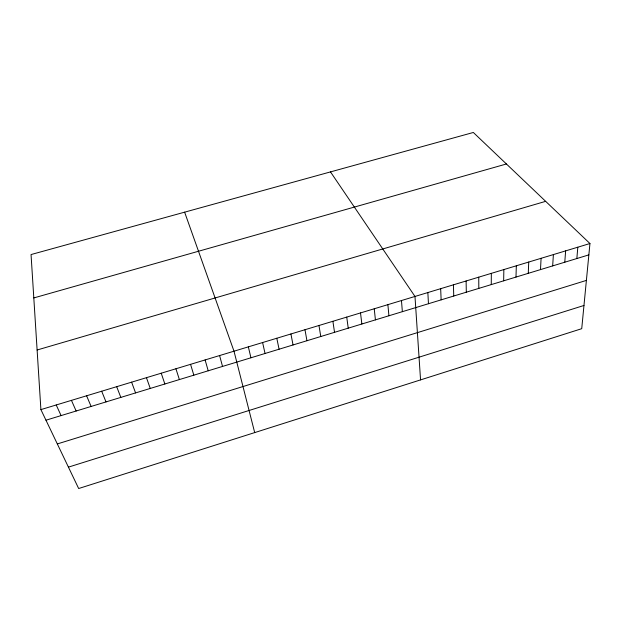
<?xml version="1.0" encoding="UTF-8"?>
<svg xmlns="http://www.w3.org/2000/svg" width="621" height="621" viewBox="0 0 621 621"><rect width="100%" height="100%" fill="white"/><g stroke="black" fill="none" stroke-linecap="round" stroke-linejoin="round"><path stroke-width="0.93" d="M491.265 284.597L491.335 273.356M503.654 280.824L503.856 269.568M515.989 277.067L516.323 265.796M528.269 273.333L528.735 262.039M540.495 269.607L541.085 258.305M552.667 265.904L553.389 254.587M564.784 262.209L565.63 250.884M576.847 258.538L577.817 247.197M589.95 243.525L581.73 328.688L78.665 488.525L40.901 409.604L31.05 254.556L473.334 132.475L589.95 243.525L40.901 409.604M68.434 467.132L583.973 305.47M57.334 443.93L586.395 280.405M45.97 420.2L588.855 254.882M37.113 349.996L545.657 201.344M33.806 297.933L506.418 163.983M330.496 171.901L414.983 296.45L420.557 379.897M56.216 404.97L61.099 415.596M71.446 400.366L76.142 411.009M86.598 395.779L91.116 406.452M101.681 391.222L106.012 401.919M116.678 386.681L120.831 397.401M131.605 382.163L135.58 392.914M184.623 212.165L234.001 351.191L254.695 432.596M146.455 377.677L150.251 388.443M161.227 373.205L164.852 383.995M175.929 368.758L179.376 379.571M190.554 364.333L193.837 375.169M205.109 359.932L208.214 370.791M219.593 355.554L222.528 366.437M248.338 346.86L250.946 357.781M262.605 342.544L265.043 353.489M276.795 338.251L279.077 349.212M290.923 333.974L293.042 344.958M304.981 329.728L306.945 340.727M318.969 325.497L320.77 336.52M332.887 321.282L334.533 332.328M346.735 317.09L348.226 328.16M360.514 312.922L361.857 324.007M374.23 308.777L375.426 319.877M387.884 304.647L388.925 315.763M401.469 300.541L402.361 311.672M427.853 292.553L428.459 303.723M440.669 288.68L441.135 299.865M453.423 284.822L453.749 296.023M466.115 280.979L466.309 292.196M478.752 277.16L478.814 288.392"/></g></svg>
